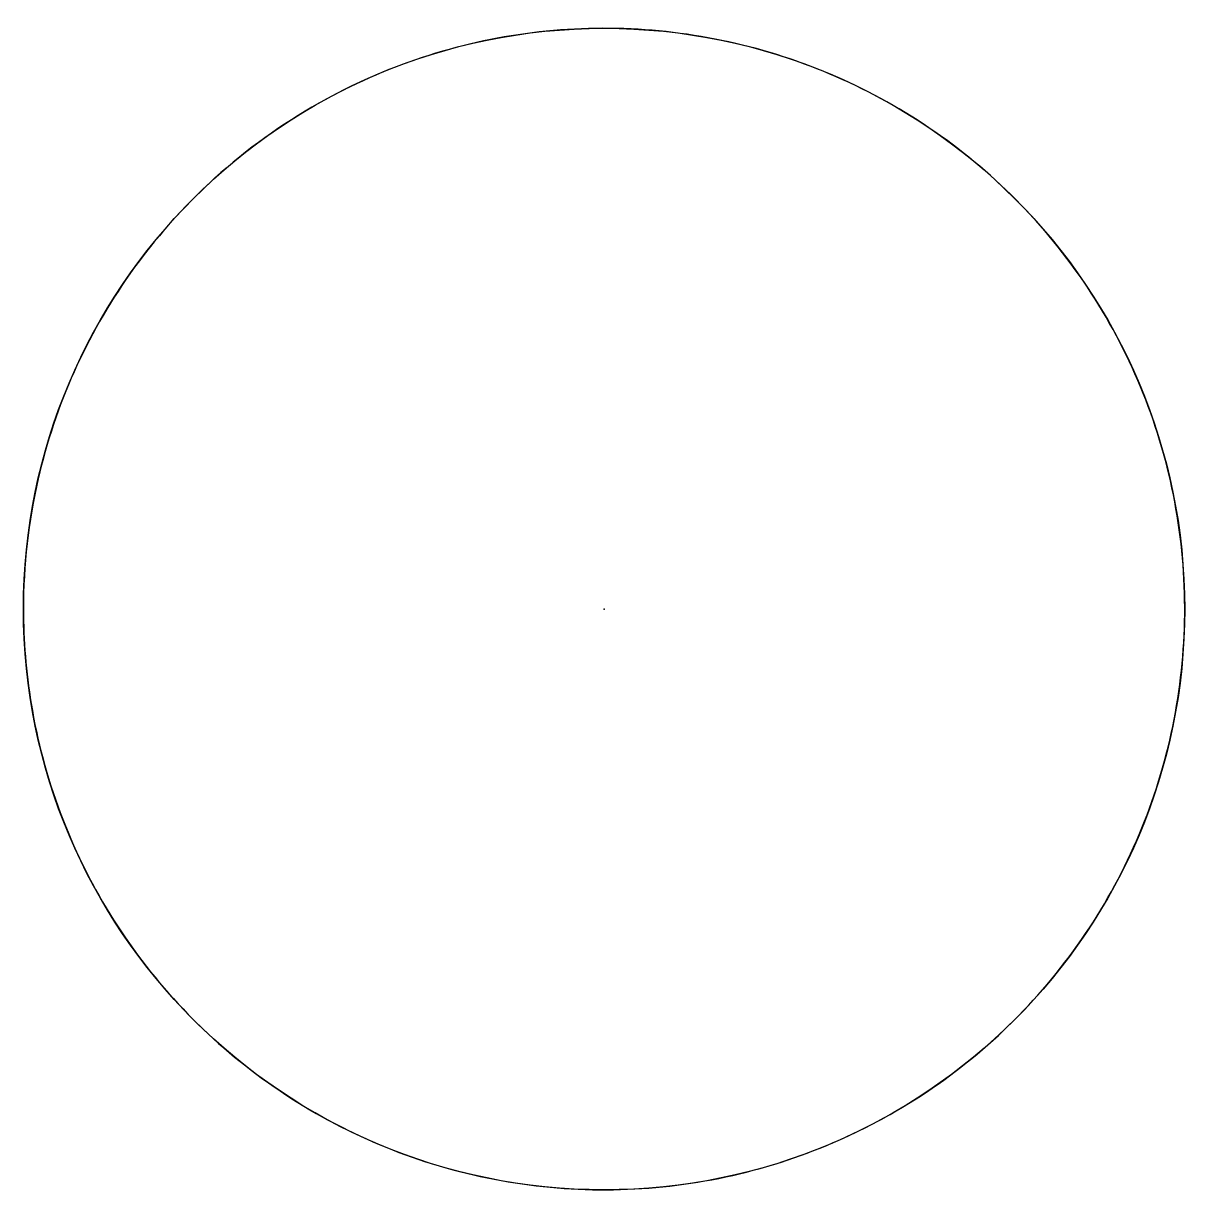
# Model space of a CAD drawing. Header units: millimetres. Extents: x -4.18 to 4.21, y -4.21 to 4.21.
import ezdxf

# ---------------------------------------------------------------- set-up
doc = ezdxf.new("R2010")
doc.units = ezdxf.units.MM
doc.layers.get('0').update_dxf_attribs({"linetype": 'CONTINUOUS'})

msp = doc.modelspace()

# ---------------------------------------------------------------- linework, layer by layer
msp.add_circle((0, 0), 4.1774)
msp.add_open_spline([(-4.1774, 0), (-4.1774, 0.3144), (-4.1419, 0.6285), (-3.9492, 1.4665), (-3.7249, 1.9677), (-3.4109, 2.4118), (-3.233, 2.6633), (-3.028, 2.8944), (-2.5707, 3.3071), (-2.32, 3.4876), (-1.5779, 3.906), (-1.0564, 4.0781), (0.0232, 4.2126), (0.5709, 4.1738), (1.6208, 3.8884), (2.1128, 3.6446), (2.9757, 2.982), (3.3383, 2.5696), (3.885, 1.629), (4.0639, 1.1098), (4.2126, 0.0321), (4.181, -0.5161), (3.9094, -1.5696), (3.672, -2.0648), (3.0208, -2.9363), (2.6132, -3.3043), (1.6799, -3.8633), (1.1631, -4.049), (0.0874, -4.2118), (-0.4612, -4.1874), (-1.5182, -3.9296), (-2.0164, -3.6988), (-2.8964, -3.0591), (-3.2697, -2.6563), (-3.8409, -1.7304), (-4.0334, -1.2161), (-4.1589, -0.4543), (-4.1774, -0.2271), (-4.1774, 0)], degree=3, knots=[-0.257942, -0.257942, -0.257942, -0.257942, -0.163189, -0.163189, 0, 0, 0, 0.092396, 0.092396, 0.184793, 0.184793, 0.347982, 0.347982, 0.511171, 0.511171, 0.67436, 0.67436, 0.837549, 0.837549, 1.000739, 1.000739, 1.163928, 1.163928, 1.327117, 1.327117, 1.490306, 1.490306, 1.653495, 1.653495, 1.816684, 1.816684, 1.979874, 1.979874, 2.143063, 2.143063, 2.306252, 2.306252, 2.374688, 2.374688, 2.374688, 2.374688])
msp.add_point((0, 0))

doc.saveas('drawing.dxf')
